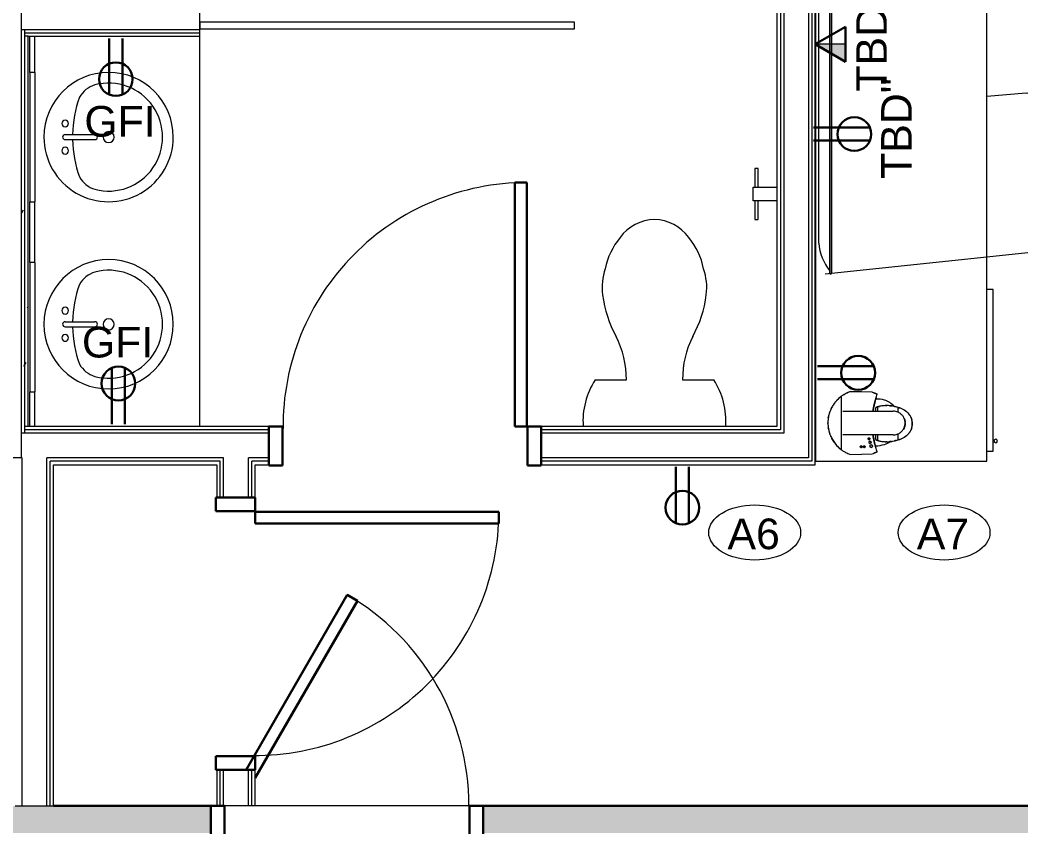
# Model space of a CAD drawing. Header units: inches. Extents: x -1176 to 1507, y -2563 to 978.
# Drawn here: x 807.2 to 954.2, y 406 to 524.6 of the extents above; entities that cross this region are included whole.
import ezdxf

# ---------------------------------------------------------------- set-up
doc = ezdxf.new("R2010")
doc.units = ezdxf.units.IN
doc.header["$MEASUREMENT"] = 0
for name, color, linetype, lineweight in [('A-ANNO-NOTE', 131, 'Continuous', 40), ('A-DOOR', 31, 'Continuous', 18), ('A-DOOR-FRAM', 31, 'Continuous', 30), ('A-GLAZ-CURT', 52, 'Continuous', 9), ('A-WALL', 113, 'Continuous', 18), ('A-WALL-PATT', 111, 'Continuous', 18), ('I-FURN', 30, 'Continuous', 9), ('I-WALL', 2, 'Continuous', 18), ('P-SANR-FIXT', 6, 'Continuous', 9), ('Q-CASE', 31, 'Continuous', 9), ('Q-SPCQ', 91, 'Continuous', 9), ('Q-SPCQ-IDEN', 132, 'Continuous', 9)]:
    doc.layers.add(name, color=color, linetype=linetype, lineweight=lineweight)
doc.styles.add('Arial', font='arial.ttf', dxfattribs={"height": 4.5})
doc.styles.add('Swis721 Lt BT', font='swissl.ttf', dxfattribs={"height": 4.5})
pattern_1 = [(0, (0, 0), (15.36, 3.84), [0.634, -10.886, 0.634, -10.886, -61.44]), (0, (0, 0), (15.36, 3.84), [-23.04, 0.634, -22.406, 0.634, -10.886, -26.88]), (0, (0, 0), (15.36, 3.84), [-57.6, 0.634, -7.046, 0.634, -18.566]), (120, (5.76, 1.92), (-11.005538, 11.38215), [0.634, -10.886, 0.634, -10.886, -61.44]), (120, (5.76, 1.92), (-11.005538, 11.38215), [-23.04, 0.634, -22.406, 0.634, -10.886, -26.88]), (120, (5.76, 1.92), (-11.005538, 11.38215), [-57.6, 0.634, -7.046, 0.634, -18.566]), (240, (7.68, 9.6), (-4.354462, -15.22215), [0.634, -10.886, 0.634, -10.886, -61.44]), (240, (7.68, 9.6), (-4.354462, -15.22215), [-23.04, 0.634, -22.406, 0.634, -10.886, -26.88]), (240, (7.68, 9.6), (-4.354462, -15.22215), [-57.6, 0.634, -7.046, 0.634, -18.566])]

# ---------------------------------------------------------------- blocks, each defined once
blk = doc.blocks.new('Single Flush - D2 3_ X 8_-8252890-2nd Floor Power _ Signal')
at = {"layer": 'A-DOOR', "lineweight": 30}
for p, q in [((16.15625, 38.625), (16.15625, 2.8125)), ((17.90625, 38.625), (16.15625, 38.625)), ((17.90625, 2.8125), (17.90625, 38.625)), ((16.15625, 2.8125), (17.90625, 2.8125))]:
    blk.add_line(p, q, dxfattribs=at)
at = {"layer": 'A-DOOR', "lineweight": 9}
blk.add_arc((17.90625, 2.8125), 35.8125, 90, 180.5, dxfattribs=at)
at = {"layer": 'A-DOOR-FRAM'}
for p, q in [((-20, -2.9375), (-20, 2.8125)), ((-20, 2.8125), (-18, 2.8125)), ((-18, -2.9375), (-18, 2.8125)), ((18.000004, -2.9375), (18.000004, 2.8125)), ((18.000004, 2.8125), (20.000004, 2.8125)), ((20.000004, -2.9375), (20.000004, 2.8125)), ((-20, -2.9375), (-18, -2.9375)), ((18.000004, -2.9375), (20.000004, -2.9375))]:
    blk.add_line(p, q, dxfattribs=at)
blk = doc.blocks.new('Single Flush - D2 3_ X 8_-8252885-2nd Floor Power _ Signal')
at = {"layer": 'A-DOOR', "lineweight": 30}
for p, q in [((16.15625, -2.8125), (17.90625, -2.8125)), ((16.15625, -38.625), (16.15625, -2.8125)), ((17.90625, -2.8125), (17.90625, -38.625)), ((17.90625, -38.625), (16.15625, -38.625))]:
    blk.add_line(p, q, dxfattribs=at)
at = {"layer": 'A-DOOR', "lineweight": 9}
blk.add_arc((17.90625, -2.8125), 35.8125, 179.5, 270, dxfattribs=at)
at = {"layer": 'A-DOOR-FRAM'}
for p, q in [((-20, 2.9375), (-20, -2.8125)), ((-20, 2.9375), (-18, 2.9375)), ((-18, 2.9375), (-18, -2.8125)), ((18.000004, 2.9375), (18.000004, -2.8125)), ((18.000004, 2.9375), (20.000004, 2.9375)), ((20.000004, 2.9375), (20.000004, -2.8125)), ((-20, -2.8125), (-18, -2.8125)), ((18.000004, -2.8125), (20.000004, -2.8125))]:
    blk.add_line(p, q, dxfattribs=at)
blk = doc.blocks.new('P-Toilet-Floor-3D - Floor Mount-7330915-2nd Floor Power _ Signal')
at = {"layer": 'P-SANR-FIXT'}
for p, q in [((-8.7, 8.31), (-4.13, 8.31)), ((4.13, 8.31), (8.7, 8.31))]:
    blk.add_line(p, q, dxfattribs=at)
for centre, radius, start, end in [((0.18, 25.42), 6.45, 91.5969, 144.1622), ((-0.18, 25.42), 6.45, 35.8378, 88.4031), ((2.68, 22.72), 10.08, 140.0681, 169.0843), ((-2.68, 22.72), 10.08, 10.9157, 39.9319), ((0.88, 21.86), 8.56, 161.1064, 187.2133), ((-0.88, 21.86), 8.56, 352.7867, 18.8936), ((9.41, 22.94), 17.16, 187.2133, 208.7603), ((-9.41, 22.94), 17.16, 331.2397, 352.7867), ((-17.85, 8.46), 13.72, 359.3911, 27.0003), ((17.85, 8.46), 13.72, 152.9997, 180.6089), ((0.69, 2.25), 11.19, 147.1473, 183.9988), ((-0.69, 2.25), 11.19, 356.0012, 32.8527)]:
    blk.add_arc(centre, radius, start, end, dxfattribs=at)
blk = doc.blocks.new('Desk24 - Desk-7034709-2nd Floor Power _ Signal')
at = {"layer": 'Q-CASE'}
for p, q in [((2335.02, 493.83), (2227.83, 493.83)), ((2227.83, 493.83), (2227.83, 468.64)), ((2335.02, 468.64), (2335.02, 493.83)), ((2227.83, 468.64), (2335.02, 468.64))]:
    blk.add_line(p, q, dxfattribs=at)
blk = doc.blocks.new('A-Flat_Screen_TV - OLED 55BGP 55_-4747240-2nd Floor Power _ Signal')
at = {"layer": 'Q-SPCQ'}
for p, q in [((-19.7, 1.81), (19.7, 1.81)), ((-24.2, 0.19), (24.2, 0.19)), ((-24.2, 0.19), (-24.2, 0)), ((24.2, 0), (-24.2, 0)), ((-24.14, 0), (-24.14, -0.06)), ((24.14, -0.06), (24.14, 0)), ((24.2, 0), (24.2, 0.19)), ((24.14, -0.06), (-24.14, -0.06))]:
    blk.add_line(p, q, dxfattribs=at)
for centre, start, end in [((-19.1, -5.58), 94.6372, 128.9656), ((19.1, -5.58), 51.0344, 85.3628)]:
    blk.add_arc(centre, 7.41, start, end, dxfattribs=at)
blk = doc.blocks.new('F-Chairs - Side 01-V58-2nd Floor Power _ Signal')
at = {"layer": 'I-FURN'}
for p, q in [((-9.07, 9.03), (-9.57, 14.78)), ((9.57, 14.78), (9.07, 9.03)), ((-9.57, 3.52), (-8.8, 4.64)), ((5.02, 5.32), (-5.02, 5.32)), ((8.8, 4.64), (9.57, 3.52))]:
    blk.add_line(p, q, dxfattribs=at)
for centre, radius, start, end in [((-5.02, 9.38), 4.06, 184.9697, 270), ((5.02, 9.38), 4.06, 270, 355.0303), ((0, 17.51), 15.59, 235.6197, 304.3803), ((0, 17.51), 16.94, 235.6197, 304.3803)]:
    blk.add_arc(centre, radius, start, end, dxfattribs=at)
blk = doc.blocks.new('A-UC Refrigerator - A-UC Refrigerator-V77-2nd Floor Power _ Signal')
at = {"layer": 'Q-SPCQ'}
for p, q in [((-3.18, 8.37), (-3.18, 8.34)), ((-2.18, 8.34), (-2.18, 8.37)), ((8.82, 8.37), (8.82, 8.34)), ((9.82, 8.34), (9.82, 8.37)), ((-11.87, -16.85), (-11.87, -17.75)), ((11.88, -17.75), (11.88, -16.85)), ((-11.87, -17.75), (11.88, -17.75)), ((-10.5, -17.75), (-10.5, -17.91)), ((-10.5, -17.75), (-10.5, -17.91)), ((-10.25, -17.93), (-10.25, -17.75)), ((-10.25, -17.93), (-10.25, -17.75))]:
    blk.add_line(p, q, dxfattribs=at)
for start, end in [(90, 270), (270, 90)]:
    blk.add_arc((-10.39, -18.13), 0.25, start, end, dxfattribs=at)
blk = doc.blocks.new('Vanity Counter Top w Round Sink Hole - 24_ Depth-8012099-2nd Floor Power _ Signal')
at = {"layer": 'Q-CASE'}
for p, q in [((-47.17, 0), (-52.26, 0)), ((-19.26, 0), (-28.17, 0)), ((5.05, 0), (-0.26, 0)), ((-52.26, -0.75), (-47.17, -0.75)), ((-28.17, -0.75), (-19.26, -0.75)), ((-0.26, -0.75), (5.05, -0.75)), ((-52.26, -25), (5.05, -25))]:
    blk.add_line(p, q, dxfattribs=at)
blk = doc.blocks.new('Sink Vanity-Round - 19_ x 19_-4918671-2nd Floor Power _ Signal')
at = {"layer": 'P-SANR-FIXT'}
for p, q in [((3.43, 9.73), (3.43, 5.36)), ((4.18, 9.73), (4.18, 5.36))]:
    blk.add_line(p, q, dxfattribs=at)
for centre, radius, start, end in [((3.81, 3.35), 9.5, 90, 270), ((3.81, 3.35), 9.5, 270, 90), ((1.81, 9.73), 0.5, 360, 180), ((1.81, 9.73), 0.5, 180, 360), ((3.81, 9.73), 0.375, 360, 180), ((5.81, 9.73), 0.5, 0, 180), ((5.81, 9.73), 0.5, 180, 360), ((0.05, 4.11), 4.12, 120.7927, 162.1904), ((3.81, -9.17), 17.81, 91.2067, 109.2086), ((3.81, -9.17), 17.81, 70.7914, 88.7933), ((7.56, 4.11), 4.12, 17.8096, 59.2073), ((3.81, 3.35), 7.93, 165.3071, 14.6929), ((3.81, 5.36), 0.375, 180, 360), ((3.81, 3.35), 0.812, 360, 180), ((3.81, 3.35), 0.813, 180, 360)]:
    blk.add_arc(centre, radius, start, end, dxfattribs=at)
blk = doc.blocks.new('Sink Vanity-Round - 19_ x 19_-6996918-2nd Floor Power _ Signal')
at = {"layer": 'P-SANR-FIXT'}
for p, q in [((3.43, -9.73), (3.43, -5.36)), ((4.18, -9.73), (4.18, -5.36))]:
    blk.add_line(p, q, dxfattribs=at)
for centre, radius, start, end in [((3.81, -3.35), 9.5, 90, 270), ((3.81, -3.35), 9.5, 270, 90), ((3.81, -3.35), 7.93, 345.3071, 194.6929), ((3.81, -3.35), 0.812, 0, 180), ((3.81, -3.35), 0.812, 180, 0), ((0.05, -4.11), 4.12, 197.8096, 239.2073), ((3.81, -5.36), 0.375, 0, 180), ((7.56, -4.11), 4.12, 300.7927, 342.1904), ((3.81, 9.17), 17.81, 250.7914, 268.7933), ((3.81, 9.17), 17.81, 271.2067, 289.2086), ((1.81, -9.73), 0.5, 0, 180), ((1.81, -9.73), 0.5, 180, 0), ((3.81, -9.73), 0.375, 180, 0), ((5.81, -9.73), 0.5, 0, 180), ((5.81, -9.73), 0.5, 180, 0)]:
    blk.add_arc(centre, radius, start, end, dxfattribs=at)
blk = doc.blocks.new('System Panel - Glazed-8012332-2nd Floor Power _ Signal')
at = {"layer": 'A-GLAZ-CURT', "lineweight": 18}
for p, q in [((27.52, -0.75), (-27.52, -0.75)), ((-27.52, -0.75), (-27.52, -1.75)), ((27.52, -1.75), (27.52, -0.75)), ((-27.52, -1.75), (27.52, -1.75))]:
    blk.add_line(p, q, dxfattribs=at)
blk = doc.blocks.new('Keurig_Coffee_Maker_18764 - Keurig_Coffee_Maker_18764-7518438-2nd Floor Power _ Signal')
at = {"layer": 'Q-SPCQ'}
for p, q in [((-0.61, 4.75), (-0.53, 4.77)), ((-0.53, 4.77), (-0.61, 4.75)), ((-0.61, 4.75), (-0.53, 4.77)), ((-0.53, 4.77), (-0.61, 4.75)), ((-0.61, 4.75), (-0.53, 4.77)), ((-0.53, 4.77), (-0.61, 4.75)), ((-0.61, 4.75), (-0.6, 4.72)), ((-0.61, 4.75), (-0.6, 4.72)), ((-0.61, 4.75), (-0.6, 4.72)), ((-0.6, 4.72), (-0.52, 4.74)), ((-0.52, 4.74), (-0.6, 4.72)), ((-0.6, 4.72), (-0.52, 4.74)), ((-0.52, 4.74), (-0.6, 4.72)), ((-0.6, 4.72), (-0.52, 4.74)), ((-0.52, 4.74), (-0.6, 4.72)), ((-0.52, 4.74), (-0.53, 4.77)), ((-0.52, 4.74), (-0.53, 4.77)), ((-0.52, 4.74), (-0.53, 4.77)), ((-0.51, 4.78), (-0.43, 4.8)), ((-0.51, 4.78), (-0.51, 4.75)), ((-0.43, 4.77), (-0.51, 4.75)), ((-0.43, 4.8), (-0.36, 4.82)), ((-0.43, 4.77), (-0.43, 4.8)), ((-0.35, 4.79), (-0.43, 4.77)), ((-0.36, 4.82), (-0.35, 4.79)), ((-0.31, 4.83), (-0.11, 4.85)), ((-0.31, 4.83), (-0.3, 4.8)), ((-0.11, 4.82), (-0.3, 4.8)), ((-0.11, 4.85), (-0.11, 4.82)), ((-0.04, 4.86), (0.03, 4.85)), ((-0.04, 4.86), (-0.04, 4.82)), ((0.03, 4.82), (-0.04, 4.82)), ((0.03, 4.85), (0.13, 4.85)), ((0.13, 4.85), (0.03, 4.85)), ((0.03, 4.82), (0.03, 4.85)), ((0.03, 4.82), (0.12, 4.82)), ((0.12, 4.82), (0.03, 4.82)), ((0.13, 4.85), (0.12, 4.82)), ((0.2, 4.81), (0.12, 4.82)), ((0.13, 4.85), (0.2, 4.84)), ((0.2, 4.84), (0.2, 4.81)), ((0.27, 4.8), (0.28, 4.83)), ((0.3, 4.8), (0.27, 4.8)), ((0.28, 4.83), (0.44, 4.8)), ((0.43, 4.77), (0.34, 4.79)), ((0.49, 4.75), (0.43, 4.77)), ((0.44, 4.8), (0.5, 4.78)), ((0.44, 4.8), (0.44, 4.8)), ((0.44, 4.8), (0.44, 4.8)), ((0.45, 4.8), (0.44, 4.77)), ((0.47, 4.79), (0.46, 4.76)), ((0.52, 4.75), (0.46, 4.76)), ((0.46, 4.76), (0.49, 4.75)), ((0.5, 4.78), (0.47, 4.79)), ((0.47, 4.79), (0.52, 4.78)), ((0.49, 4.75), (0.5, 4.78)), ((0.5, 4.78), (0.49, 4.75)), ((0.5, 4.78), (0.49, 4.75)), ((0.49, 4.75), (0.49, 4.75)), ((0.5, 4.75), (0.51, 4.78)), ((0.5, 4.78), (0.5, 4.78)), ((0.52, 4.78), (0.52, 4.75)), ((0.58, 4.76), (0.57, 4.73)), ((0.64, 4.7), (0.57, 4.73)), ((0.58, 4.76), (0.65, 4.73)), ((0.64, 4.7), (0.65, 4.73)), ((0.71, 4.71), (0.7, 4.68)), ((0.74, 4.66), (0.7, 4.68)), ((0.7, 4.68), (0.74, 4.66)), ((0.75, 4.69), (0.71, 4.71)), ((0.71, 4.71), (0.76, 4.68)), ((0.89, 4.58), (0.74, 4.66)), ((0.76, 4.68), (0.9, 4.61)), ((0.91, 4.61), (0.89, 4.58)), ((0.9, 4.61), (0.89, 4.58)), ((-1.56, 3.82), (-2.29, 3.82)), ((-1.75, -4.31), (-1.75, 3.08)), ((2.47, 3.82), (1.56, 3.82)), ((1.75, 3.08), (1.75, -4.31)), ((-2.38, 0.79), (-1.75, 0.79)), ((-2.24, 0.47), (-1.75, 0.47)), ((1.75, 0.79), (2.56, 0.79)), ((1.75, 0.47), (2.42, 0.47)), ((-3.9, -4.57), (3.9, -4.57)), ((2.55, -5.79), (2.53, -5.79)), ((0, -6.52), (-0.05, -6.52)), ((0, -6.52), (-0.05, -6.52))]:
    blk.add_line(p, q, dxfattribs=at)
at = {"layer": 'Q-SPCQ', "flags": 128}
for points in [[(-4.52, -0.02), (-4.56, -1.59), (-4.6, -3.21)], [(4.6, -3.21), (4.56, -1.59), (4.52, -0.02)]]:
    blk.add_lwpolyline(points, dxfattribs=at)
at = {"layer": 'Q-SPCQ'}
for centre, radius, start, end in [((-0.11, 0.74), 3.42, 133.2151, 162.0251), ((-0.11, 0.74), 3.42, 162.0251, 183.9632), ((-0.11, 0.74), 3.42, 17.9749, 33.9816), ((-1.51, 0.29), 4.88, 2.0734, 17.9749), ((0, 12.51), 12.51, 252.7803, 257.1927), ((0, 12.51), 12.51, 253.7595, 261.925), ((0, 12.51), 12.51, 259.0261, 261.9487), ((0, 12.51), 12.51, 278.0789, 285.4279), ((3.4, -0.17), 0.187, 90, 270), ((3.4, -0.17), 0.187, 270, 90), ((2.3, -0.48), 0.125, 90, 270), ((2.3, -0.48), 0.125, 270, 90), ((2.84, -0.34), 0.156, 90, 270), ((2.84, -0.34), 0.156, 270, 90), ((3.48, -1.19), 0.125, 90, 270), ((3.48, -1.19), 0.125, 270, 90), ((3.48, -1.64), 0.125, 90, 270), ((3.48, -1.64), 0.125, 270, 90), ((-0.02, -1.68), 4.83, 219.3983, 221.0457), ((-0.02, -1.68), 4.83, 228.1639, 230.5343), ((-0.02, -1.68), 4.83, 239.6592, 240.0724)]:
    blk.add_arc(centre, radius, start, end, dxfattribs=at)
for points, knots in [([(-0.38, 5.83), (-0.37, 5.83), (-0.07, 5.89), (0.25, 5.88), (0.55, 5.83), (0.57, 5.83)], [0.3167664, 0.3167664, 0.3167664, 0.3167664, 0.3333333, 0.6666667, 0.6830273, 0.6830273, 0.6830273, 0.6830273]), ([(2.14, 4.62), (2.07, 4.77), (1.89, 5.05), (1.52, 5.4), (1.09, 5.67), (0.61, 5.84), (0.09, 5.9), (-0.42, 5.84), (-0.91, 5.67), (-1.27, 5.44), (-1.52, 5.22), (-1.75, 4.98), (-1.88, 4.77), (-1.96, 4.62)], [0, 0, 0, 0, 0.1, 0.2, 0.3, 0.4, 0.5, 0.6, 0.7, 0.8, 0.85, 0.9, 1, 1, 1, 1]), ([(-1.9, 4.72), (-1.84, 4.83), (-1.7, 5.03), (-1.51, 5.23), (-1.4, 5.33), (-1.37, 5.35)], [0, 0, 0, 0, 0.3333333, 0.6666667, 0.7485665, 0.7485665, 0.7485665, 0.7485665]), ([(1.75, 3.08), (1.75, 3.18), (1.73, 3.38), (1.66, 3.67), (1.55, 3.9), (1.45, 4.07), (1.36, 4.19), (1.26, 4.3), (1.14, 4.4), (1.02, 4.5), (0.9, 4.58), (0.76, 4.65), (0.62, 4.72), (0.47, 4.77), (0.3, 4.8), (0.12, 4.83), (-0.08, 4.83), (-0.28, 4.81), (-0.47, 4.77), (-0.65, 4.7), (-0.83, 4.62), (-0.99, 4.52), (-1.15, 4.4), (-1.28, 4.27), (-1.4, 4.13), (-1.51, 3.97), (-1.62, 3.75), (-1.72, 3.46), (-1.75, 3.21), (-1.75, 3.08)], [0, 0, 0, 0, 0.055556, 0.111111, 0.166667, 0.194444, 0.222222, 0.25, 0.277778, 0.305556, 0.333333, 0.361111, 0.388889, 0.416667, 0.444444, 0.479167, 0.513889, 0.548611, 0.583333, 0.618056, 0.652778, 0.6875, 0.722222, 0.756944, 0.791667, 0.826389, 0.861111, 0.930556, 1, 1, 1, 1]), ([(-0.84, 5.68), (-0.81, 5.69), (-0.71, 5.73), (-0.61, 5.77), (-0.54, 5.79)], [0.1340386, 0.1340386, 0.1340386, 0.1340386, 0.1666667, 0.256932, 0.256932, 0.256932, 0.256932]), ([(0.72, 5.79), (0.8, 5.77), (0.9, 5.74), (1, 5.69), (1.02, 5.68)], [0.7426327, 0.7426327, 0.7426327, 0.7426327, 0.8333333, 0.8657703, 0.8657703, 0.8657703, 0.8657703]), ([(1.56, 5.35), (1.58, 5.33), (1.69, 5.23), (1.89, 5.03), (2.02, 4.83), (2.09, 4.72)], [0.2509667, 0.2509667, 0.2509667, 0.2509667, 0.3333333, 0.6666667, 1, 1, 1, 1]), ([(2.39, 4.05), (2.4, 4.03), (2.42, 3.98), (2.43, 3.94), (2.44, 3.93)], [0.17849533, 0.17849533, 0.17849533, 0.17849533, 0.2, 0.21629659, 0.21629659, 0.21629659, 0.21629659]), ([(2.56, 3.52), (2.58, 3.45), (2.6, 3.36), (2.62, 3.27), (2.62, 3.26)], [0.3370694, 0.3370694, 0.3370694, 0.3370694, 0.4, 0.41654848, 0.41654848, 0.41654848, 0.41654848]), ([(-2.54, 2.59), (-2.54, 2.6), (-2.53, 2.69), (-2.52, 2.78), (-2.51, 2.86)], [0.38887206, 0.38887206, 0.38887206, 0.38887206, 0.4, 0.46606846, 0.46606846, 0.46606846, 0.46606846]), ([(-1.75, 0.12), (-1.82, 0.13), (-2.22, 0.19), (-2.62, 0.27), (-2.94, 0.35)], [0.7961311, 0.7961311, 0.7961311, 0.7961311, 0.8333333, 1, 1, 1, 1]), ([(-2.33, 0.67), (-2.34, 0.68), (-2.34, 0.7), (-2.36, 0.74), (-2.38, 0.79), (-2.39, 0.83), (-2.4, 0.85)], [0.8338778, 0.8338778, 0.8338778, 0.8338778, 0.8611111, 0.8888889, 0.9444444, 1, 1, 1, 1]), ([(-2.38, 0.79), (-2.37, 0.77), (-2.36, 0.73), (-2.34, 0.68), (-2.32, 0.65), (-2.31, 0.62), (-2.3, 0.6), (-2.29, 0.58), (-2.28, 0.56), (-2.27, 0.54), (-2.26, 0.52), (-2.26, 0.51), (-2.25, 0.49), (-2.24, 0.48), (-2.24, 0.47), (-2.24, 0.47), (-2.24, 0.47)], [0, 0, 0, 0, 0.0555556, 0.1111111, 0.1388889, 0.1666667, 0.1944444, 0.2222222, 0.25, 0.2777778, 0.3055556, 0.3333333, 0.3611111, 0.3888889, 0.4444444, 0.4737946, 0.4737946, 0.4737946, 0.4737946]), ([(2.94, 0.35), (2.62, 0.27), (2.22, 0.19), (1.82, 0.13), (1.75, 0.12)], [0, 0, 0, 0, 0.1666667, 0.2038782, 0.2038782, 0.2038782, 0.2038782]), ([(1.86, 0.14), (1.93, 0.15), (2.29, 0.21), (2.65, 0.28), (2.94, 0.35)], [0.8149744, 0.8149744, 0.8149744, 0.8149744, 0.85, 1, 1, 1, 1]), ([(2.42, 0.47), (2.42, 0.47), (2.42, 0.47), (2.43, 0.48), (2.43, 0.49), (2.44, 0.51), (2.45, 0.53), (2.46, 0.55), (2.47, 0.57), (2.48, 0.58), (2.48, 0.6), (2.49, 0.62), (2.51, 0.66), (2.53, 0.72), (2.55, 0.76), (2.56, 0.79)], [0.5262054, 0.5262054, 0.5262054, 0.5262054, 0.5555556, 0.6111111, 0.6388889, 0.6666667, 0.7083333, 0.75, 0.7708333, 0.78125, 0.7916667, 0.8333333, 0.875, 0.9166667, 1, 1, 1, 1]), ([(2.58, 0.85), (2.58, 0.83), (2.56, 0.79), (2.54, 0.74), (2.53, 0.7), (2.52, 0.68), (2.52, 0.67)], [0, 0, 0, 0, 0.0555556, 0.1111111, 0.1388889, 0.1661222, 0.1661222, 0.1661222, 0.1661222]), ([(3.33, 0.01), (3.34, 0.01), (3.36, 0.02), (3.38, 0.02), (3.4, 0.02)], [0.8888889, 0.8888889, 0.8888889, 0.8888889, 0.9305556, 1, 1, 1, 1]), ([(3.4, 0.02), (3.41, 0.02), (3.42, 0.02), (3.44, 0.01), (3.44, 0.01)], [0, 0, 0, 0, 0.05555556, 0.07172864, 0.07172864, 0.07172864, 0.07172864]), ([(2.3, -0.6), (2.3, -0.6), (2.28, -0.6), (2.26, -0.6), (2.24, -0.59), (2.23, -0.58), (2.22, -0.57), (2.21, -0.56), (2.19, -0.53), (2.18, -0.5), (2.18, -0.46), (2.19, -0.42), (2.2, -0.4), (2.22, -0.39), (2.23, -0.38), (2.26, -0.36), (2.28, -0.35), (2.3, -0.35)], [0, 0, 0, 0, 0.055556, 0.111111, 0.166667, 0.194444, 0.222222, 0.277778, 0.333333, 0.444444, 0.583333, 0.652778, 0.722222, 0.756944, 0.791667, 0.861111, 1, 1, 1, 1]), ([(2.3, -0.35), (2.31, -0.35), (2.32, -0.36), (2.34, -0.36), (2.35, -0.36), (2.36, -0.37), (2.38, -0.38), (2.39, -0.39), (2.4, -0.4), (2.42, -0.42), (2.43, -0.46), (2.43, -0.5), (2.42, -0.54), (2.4, -0.55), (2.39, -0.57), (2.38, -0.58), (2.35, -0.6), (2.32, -0.6), (2.3, -0.6)], [0, 0, 0, 0, 0.055556, 0.083333, 0.111111, 0.166667, 0.194444, 0.222222, 0.277778, 0.333333, 0.444444, 0.583333, 0.652778, 0.722222, 0.756944, 0.791667, 0.861111, 1, 1, 1, 1]), ([(2.74, -0.45), (2.73, -0.45), (2.72, -0.43), (2.7, -0.4), (2.68, -0.36), (2.69, -0.31), (2.7, -0.26), (2.72, -0.24), (2.73, -0.22), (2.74, -0.21), (2.76, -0.2), (2.77, -0.2), (2.78, -0.19), (2.79, -0.19)], [0.2222222, 0.2222222, 0.2222222, 0.2222222, 0.2777778, 0.3333333, 0.4444444, 0.5833333, 0.6527778, 0.7222222, 0.7569444, 0.7916667, 0.8263889, 0.8611111, 0.8888889, 0.8888889, 0.8888889, 0.8888889]), ([(2.84, -0.18), (2.85, -0.18), (2.87, -0.18), (2.88, -0.18), (2.9, -0.19), (2.92, -0.2), (2.93, -0.21), (2.94, -0.21), (2.94, -0.22)], [0, 0, 0, 0, 0.0555556, 0.0833333, 0.1111111, 0.1666667, 0.1944444, 0.2222222, 0.2222222, 0.2222222, 0.2222222]), ([(2.98, -0.26), (2.99, -0.27), (3, -0.31), (3, -0.36), (2.98, -0.41), (2.97, -0.43), (2.95, -0.45), (2.94, -0.46), (2.93, -0.47), (2.89, -0.48), (2.87, -0.49), (2.84, -0.49)], [0.3333333, 0.3333333, 0.3333333, 0.3333333, 0.4444444, 0.5833333, 0.6527778, 0.7222222, 0.7569444, 0.7916667, 0.8263889, 0.8611111, 1, 1, 1, 1]), ([(3.21, -0.14), (3.21, -0.13), (3.22, -0.11), (3.22, -0.09), (3.23, -0.08), (3.23, -0.08)], [0.5555556, 0.5555556, 0.5555556, 0.5555556, 0.5833333, 0.6527778, 0.6666667, 0.6666667, 0.6666667, 0.6666667]), ([(3.27, -0.31), (3.27, -0.3), (3.25, -0.29), (3.23, -0.25), (3.21, -0.21), (3.21, -0.18), (3.21, -0.17)], [0.2222222, 0.2222222, 0.2222222, 0.2222222, 0.2777778, 0.3333333, 0.4444444, 0.4882459, 0.4882459, 0.4882459, 0.4882459]), ([(3.4, -0.36), (3.39, -0.36), (3.37, -0.35), (3.35, -0.35), (3.34, -0.35), (3.33, -0.34)], [0, 0, 0, 0, 0.0555556, 0.0833333, 0.1111111, 0.1111111, 0.1111111, 0.1111111]), ([(3.48, -1.31), (3.47, -1.31), (3.46, -1.31), (3.44, -1.31), (3.42, -1.3), (3.4, -1.28), (3.39, -1.27), (3.37, -1.24), (3.36, -1.21), (3.36, -1.16), (3.37, -1.13), (3.38, -1.11), (3.39, -1.1), (3.41, -1.09), (3.44, -1.07), (3.46, -1.06), (3.48, -1.06)], [0, 0, 0, 0, 0.055556, 0.111111, 0.166667, 0.222222, 0.277778, 0.333333, 0.444444, 0.583333, 0.652778, 0.722222, 0.756944, 0.791667, 0.861111, 1, 1, 1, 1]), ([(3.48, -1.06), (3.49, -1.06), (3.51, -1.06), (3.53, -1.07), (3.55, -1.08), (3.56, -1.09), (3.58, -1.11), (3.6, -1.13), (3.61, -1.17), (3.61, -1.19), (3.61, -1.21)], [0, 0, 0, 0, 0.0555556, 0.1111111, 0.1666667, 0.2222222, 0.2777778, 0.3333333, 0.4444444, 0.5555556, 0.5555556, 0.5555556, 0.5555556]), ([(3.59, -1.25), (3.59, -1.26), (3.58, -1.27), (3.56, -1.29), (3.53, -1.31), (3.5, -1.31), (3.48, -1.31)], [0.6666667, 0.6666667, 0.6666667, 0.6666667, 0.7222222, 0.7916667, 0.8611111, 1, 1, 1, 1]), ([(3.5, -0.01), (3.5, -0.01), (3.51, -0.02), (3.53, -0.03), (3.54, -0.05), (3.57, -0.09), (3.59, -0.14), (3.59, -0.18), (3.58, -0.2)], [0.1737723, 0.1737723, 0.1737723, 0.1737723, 0.1944444, 0.2222222, 0.2777778, 0.3333333, 0.4444444, 0.5555556, 0.5555556, 0.5555556, 0.5555556]), ([(3.58, -0.23), (3.57, -0.24), (3.56, -0.26), (3.55, -0.28), (3.53, -0.3), (3.52, -0.31), (3.52, -0.31)], [0.6069174, 0.6069174, 0.6069174, 0.6069174, 0.6527778, 0.7222222, 0.7569444, 0.7777778, 0.7777778, 0.7777778, 0.7777778]), ([(3.36, -1.66), (3.36, -1.64), (3.36, -1.61), (3.37, -1.58), (3.39, -1.56), (3.4, -1.54), (3.44, -1.52), (3.46, -1.51), (3.48, -1.51)], [0.4444444, 0.4444444, 0.4444444, 0.4444444, 0.5833333, 0.6527778, 0.7222222, 0.7916667, 0.8611111, 1, 1, 1, 1]), ([(3.48, -1.51), (3.49, -1.51), (3.51, -1.51), (3.53, -1.52), (3.55, -1.53), (3.56, -1.54), (3.58, -1.56), (3.6, -1.58), (3.61, -1.61), (3.61, -1.64), (3.61, -1.66)], [0, 0, 0, 0, 0.0555556, 0.1111111, 0.1666667, 0.2222222, 0.2777778, 0.3333333, 0.4444444, 0.5555556, 0.5555556, 0.5555556, 0.5555556]), ([(3.59, -1.7), (3.59, -1.7), (3.58, -1.72), (3.56, -1.73), (3.53, -1.75), (3.5, -1.76), (3.48, -1.76)], [0.6666667, 0.6666667, 0.6666667, 0.6666667, 0.7222222, 0.7916667, 0.8611111, 1, 1, 1, 1]), ([(-4.28, -3.96), (-4.26, -4), (-4.23, -4.06), (-4.2, -4.11), (-4.2, -4.12)], [0.3713401, 0.3713401, 0.3713401, 0.3713401, 0.5, 0.5248828, 0.5248828, 0.5248828, 0.5248828]), ([(-4.2, -4.12), (-4.2, -4.11), (-4.23, -4.06), (-4.26, -4), (-4.28, -3.96)], [0.4751172, 0.4751172, 0.4751172, 0.4751172, 0.5, 0.6286599, 0.6286599, 0.6286599, 0.6286599]), ([(-3.9, -4.57), (-3.77, -4.75), (-3.49, -5.07), (-3.02, -5.49), (-2.6, -5.78), (-2.29, -5.96), (-2.11, -6.05), (-1.94, -6.12), (-1.75, -6.2), (-1.57, -6.27), (-1.44, -6.31), (-1.36, -6.33), (-1.24, -6.36), (-1.07, -6.41), (-0.88, -6.44), (-0.76, -6.46), (-0.68, -6.47), (-0.53, -6.49), (-0.32, -6.51), (-0.14, -6.52), (-0.05, -6.52)], [0, 0, 0, 0, 0.142857, 0.285714, 0.428571, 0.5, 0.535714, 0.571429, 0.625, 0.678571, 0.705357, 0.71875, 0.732143, 0.785714, 0.839286, 0.852679, 0.866071, 0.892857, 0.946429, 1, 1, 1, 1]), ([(-3.44, -5.1), (-3.43, -5.11), (-3.38, -5.16), (-3.33, -5.21), (-3.29, -5.25)], [0.23427003, 0.23427003, 0.23427003, 0.23427003, 0.25, 0.30481789, 0.30481789, 0.30481789, 0.30481789]), ([(-3.29, -5.25), (-3.33, -5.21), (-3.38, -5.16), (-3.43, -5.11), (-3.44, -5.1)], [0.79638486, 0.79638486, 0.79638486, 0.79638486, 0.83333333, 0.8435005, 0.8435005, 0.8435005, 0.8435005]), ([(-2.72, -5.7), (-2.76, -5.67), (-2.83, -5.62), (-2.89, -5.58), (-2.92, -5.56)], [0.63255371, 0.63255371, 0.63255371, 0.63255371, 0.66666667, 0.68782663, 0.68782663, 0.68782663, 0.68782663]), ([(-2.91, -5.56), (-2.89, -5.58), (-2.82, -5.63), (-2.75, -5.68), (-2.71, -5.7)], [0.46748557, 0.46748557, 0.46748557, 0.46748557, 0.5, 0.54988363, 0.54988363, 0.54988363, 0.54988363]), ([(2.85, -5.59), (2.8, -5.62), (2.62, -5.75), (2.43, -5.85), (2.29, -5.93)], [0.8, 0.8, 0.8, 0.8, 0.85, 1, 1, 1, 1]), ([(3.04, -5.45), (3.15, -5.37), (3.27, -5.27), (3.38, -5.16), (3.39, -5.15)], [0.2716855, 0.2716855, 0.2716855, 0.2716855, 0.4, 0.414526, 0.414526, 0.414526, 0.414526]), ([(3.39, -5.15), (3.3, -5.23), (3.18, -5.34), (3.06, -5.44), (3.04, -5.45)], [0.585474, 0.585474, 0.585474, 0.585474, 0.7, 0.7283145, 0.7283145, 0.7283145, 0.7283145]), ([(3.85, -4.63), (3.84, -4.65), (3.75, -4.77), (3.65, -4.88), (3.56, -4.97)], [0.3739159, 0.3739159, 0.3739159, 0.3739159, 0.4, 0.5097654, 0.5097654, 0.5097654, 0.5097654]), ([(-2.32, -5.94), (-2.28, -5.96), (-2.2, -6), (-2.13, -6.03), (-2.1, -6.05)], [0.7023309, 0.7023309, 0.7023309, 0.7023309, 0.75, 0.78527969, 0.78527969, 0.78527969, 0.78527969]), ([(-1.45, -6.3), (-1.48, -6.29), (-1.55, -6.27), (-1.62, -6.25), (-1.68, -6.23)], [0.3190358, 0.3190358, 0.3190358, 0.3190358, 0.33333333, 0.37139588, 0.37139588, 0.37139588, 0.37139588]), ([(-0.77, -6.46), (-0.78, -6.46), (-0.84, -6.45), (-0.9, -6.44), (-0.95, -6.43)], [0.1610836, 0.1610836, 0.1610836, 0.1610836, 0.16666667, 0.2032532, 0.2032532, 0.2032532, 0.2032532]), ([(-0.94, -6.43), (-0.89, -6.44), (-0.83, -6.45), (-0.77, -6.46), (-0.77, -6.46)], [0.3914373, 0.3914373, 0.3914373, 0.3914373, 0.5, 0.5115674, 0.5115674, 0.5115674, 0.5115674]), ([(0, -6.52), (0.09, -6.52), (0.26, -6.51), (0.47, -6.49), (0.63, -6.47), (0.76, -6.45), (0.88, -6.43), (1.02, -6.4), (1.17, -6.37), (1.31, -6.33), (1.42, -6.3), (1.53, -6.26), (1.67, -6.21), (1.83, -6.15), (2.04, -6.06), (2.19, -5.98), (2.29, -5.93)], [0, 0, 0, 0, 0.1, 0.2, 0.25, 0.3, 0.35, 0.4, 0.475, 0.55, 0.5875, 0.625, 0.7, 0.775, 0.85, 1, 1, 1, 1]), ([(0.71, -6.46), (0.74, -6.46), (0.79, -6.45), (0.84, -6.44), (0.86, -6.44)], [0.29875922, 0.29875922, 0.29875922, 0.29875922, 0.33333333, 0.3619925, 0.3619925, 0.3619925, 0.3619925]), ([(0.86, -6.44), (0.84, -6.44), (0.79, -6.45), (0.74, -6.46), (0.71, -6.46)], [0.6380075, 0.6380075, 0.6380075, 0.6380075, 0.66666667, 0.70124078, 0.70124078, 0.70124078, 0.70124078]), ([(1.52, -6.26), (1.54, -6.26), (1.57, -6.25), (1.6, -6.23), (1.62, -6.23)], [0.65060949, 0.65060949, 0.65060949, 0.65060949, 0.66666667, 0.69577662, 0.69577662, 0.69577662, 0.69577662]), ([(1.62, -6.23), (1.6, -6.23), (1.57, -6.25), (1.54, -6.26), (1.52, -6.26)], [0.30422338, 0.30422338, 0.30422338, 0.30422338, 0.33333333, 0.34939051, 0.34939051, 0.34939051, 0.34939051])]:
    blk.add_open_spline(points, degree=3, knots=knots, dxfattribs=at)
for points in [[(-1.96, 4.62), (-2.02, 4.49), (-2.14, 4.23), (-2.24, 3.96), (-2.29, 3.82)], [(-1.96, 4.62), (-1.95, 4.63), (-1.93, 4.67), (-1.91, 4.71), (-1.9, 4.72)], [(-1.27, 5.43), (-1.23, 5.46), (-1.19, 5.49), (-1.15, 5.51)], [(-1.15, 5.51), (-1.1, 5.54), (-1.05, 5.57), (-1, 5.6)], [(1.19, 5.6), (1.24, 5.57), (1.28, 5.54), (1.33, 5.51)], [(1.33, 5.51), (1.37, 5.49), (1.41, 5.46), (1.45, 5.43)], [(2.09, 4.72), (2.1, 4.71), (2.12, 4.67), (2.13, 4.63), (2.14, 4.62)], [(2.47, 3.82), (2.43, 3.96), (2.33, 4.23), (2.21, 4.49), (2.14, 4.62)], [(-2.29, 3.82), (-2.36, 3.62), (-2.46, 3.2), (-2.56, 2.55), (-2.57, 1.89), (-2.53, 1.46), (-2.49, 1.24)], [(-2.44, 3.26), (-2.42, 3.35), (-2.4, 3.44), (-2.38, 3.53)], [(-2.25, 3.92), (-2.24, 3.97), (-2.22, 4.01), (-2.21, 4.05)], [(2.68, 1.24), (2.71, 1.46), (2.75, 1.89), (2.74, 2.55), (2.65, 3.2), (2.54, 3.62), (2.47, 3.82)], [(-2.56, 1.93), (-2.56, 2), (-2.56, 2.07), (-2.56, 2.15)], [(2.69, 2.85), (2.71, 2.77), (2.72, 2.68), (2.73, 2.59)], [(2.74, 2.15), (2.75, 2.08), (2.74, 2), (2.74, 1.93)], [(-4.23, 0.74), (-4.29, 0.61), (-4.39, 0.36), (-4.48, 0.11), (-4.52, -0.02)], [(-4.23, 0.74), (-4.27, 0.65), (-4.34, 0.48), (-4.41, 0.31), (-4.44, 0.22)], [(-4.44, 0.22), (-4.41, 0.31), (-4.34, 0.48), (-4.27, 0.65), (-4.23, 0.74)], [(-2.94, 0.35), (-3.15, 0.4), (-3.59, 0.52), (-4.02, 0.66), (-4.23, 0.74)], [(-2.94, 0.35), (-2.59, 0.27), (-2.24, 0.2), (-1.89, 0.14)], [(-2.49, 1.24), (-2.48, 1.17), (-2.45, 1.01), (-2.4, 0.86), (-2.38, 0.79)], [(-2.4, 0.85), (-2.42, 0.92), (-2.44, 0.98), (-2.45, 1.05)], [(-1.81, 0.13), (-1.9, 0.14), (-1.98, 0.16), (-2.07, 0.17)], [(2.94, 0.35), (2.59, 0.27), (2.25, 0.2), (1.9, 0.15)], [(2.56, 0.79), (2.59, 0.86), (2.63, 1.01), (2.67, 1.17), (2.68, 1.24)], [(2.64, 1.05), (2.62, 0.98), (2.6, 0.92), (2.58, 0.85)], [(4.23, 0.74), (4.02, 0.66), (3.59, 0.52), (3.15, 0.4), (2.94, 0.35)], [(4.44, 0.22), (4.41, 0.31), (4.34, 0.48), (4.27, 0.65), (4.23, 0.74)], [(4.52, -0.02), (4.48, 0.11), (4.39, 0.36), (4.29, 0.61), (4.23, 0.74)], [(4.23, 0.74), (4.27, 0.65), (4.34, 0.48), (4.41, 0.31), (4.44, 0.22)], [(3.46, -0.34), (3.44, -0.35), (3.42, -0.36), (3.4, -0.36)], [(3.48, -1.76), (3.47, -1.76), (3.46, -1.76), (3.44, -1.75), (3.42, -1.74), (3.41, -1.74), (3.4, -1.73)], [(-4.6, -3.21), (-4.55, -3.38), (-4.43, -3.69), (-4.19, -4.15), (-4, -4.43), (-3.9, -4.57)], [(-4.47, -3.57), (-4.46, -3.59), (-4.45, -3.61), (-4.44, -3.63)], [(-4.44, -3.63), (-4.45, -3.61), (-4.46, -3.59), (-4.47, -3.57)], [(3.9, -4.57), (4, -4.43), (4.19, -4.15), (4.43, -3.69), (4.55, -3.38), (4.6, -3.21)], [(4.45, -3.62), (4.45, -3.61), (4.46, -3.59), (4.47, -3.57)], [(4.47, -3.57), (4.46, -3.59), (4.45, -3.61), (4.45, -3.62)], [(2.29, -5.93), (2.49, -5.82), (2.89, -5.58), (3.43, -5.13), (3.75, -4.77), (3.9, -4.57)], [(2.29, -5.93), (2.48, -5.83), (2.67, -5.72), (2.85, -5.59)], [(3.57, -4.97), (3.67, -4.86), (3.76, -4.75), (3.85, -4.63)], [(-2.1, -6.05), (-2.18, -6.01), (-2.25, -5.97), (-2.33, -5.93)], [(-1.66, -6.23), (-1.61, -6.25), (-1.55, -6.27), (-1.5, -6.29)], [(-1.5, -6.29), (-1.48, -6.29), (-1.46, -6.3), (-1.45, -6.3)], [(0, -6.52), (0.03, -6.52), (0.05, -6.52), (0.08, -6.52)], [(0.08, -6.52), (0.05, -6.52), (0.03, -6.52), (0, -6.52)]]:
    blk.add_open_spline(points, degree=3, dxfattribs=at)
blk = doc.blocks.new('Single Flush - D1 3_ X 8_-8252941-2nd Floor Power _ Signal')
at = {"layer": 'A-DOOR', "lineweight": 30}
for p, q in [((-1.52, -32.14), (13.5, -6.13)), ((14.84, -7.31), (0, -33.01)), ((0, -33.01), (-1.52, -32.14))]:
    blk.add_line(p, q, dxfattribs=at)
at = {"layer": 'A-DOOR', "lineweight": 9}
blk.add_arc((17.91, -2), 35.81, 180.0012, 240, dxfattribs=at)
at = {"layer": 'A-DOOR-FRAM'}
for p, q in [((-20, 3.75), (-20, -2)), ((-20, 3.75), (-18, 3.75)), ((-18, 3.75), (-18, -2)), ((18, 3.75), (18, -2)), ((18, 3.75), (20, 3.75)), ((20, 3.75), (20, -2)), ((-20, -2), (-18, -2)), ((18, -2), (20, -2))]:
    blk.add_line(p, q, dxfattribs=at)
blk = doc.blocks.new('Mirror71 - Mirror-8012109-2nd Floor Power _ Signal')
at = {"layer": 'Q-SPCQ'}
for p, q in [((-950.01, -1022.11), (-969.01, -1022.11)), ((-969.01, -1022.11), (-969.01, -1022.92)), ((-969.01, -1022.92), (-950.01, -1022.92)), ((-950.01, -1022.92), (-950.01, -1022.11))]:
    blk.add_line(p, q, dxfattribs=at)
blk = doc.blocks.new('Mirror72 - Mirror-8012123-2nd Floor Power _ Signal')
at = {"layer": 'Q-SPCQ'}
for p, q in [((-949.92, -1022.11), (-968.92, -1022.11)), ((-968.92, -1022.11), (-968.92, -1022.92)), ((-968.92, -1022.92), (-949.92, -1022.92)), ((-949.92, -1022.92), (-949.92, -1022.11))]:
    blk.add_line(p, q, dxfattribs=at)
blk = doc.blocks.new('P-Toilet_Paper_Holder - 7 1_2_x3 1_2_x7 1_4_-2803415-2nd Floor Power _ Signal')
at = {"layer": 'P-SANR-FIXT'}
for p, q in [((915.65, 502.78), (915.15, 502.78)), ((915.15, 502.78), (915.15, 500.03)), ((915.65, 500.03), (915.65, 502.78)), ((914.9, 498.03), (914.9, 500.03)), ((914.9, 500.03), (918.4, 500.03)), ((918.4, 498.03), (914.9, 498.03)), ((915.15, 498.03), (915.15, 495.28)), ((915.65, 495.28), (915.65, 498.03)), ((915.15, 495.28), (915.65, 495.28))]:
    blk.add_line(p, q, dxfattribs=at)
blk = doc.blocks.new('Appliance_Specialty Equipment Tag - Standard-3515593-2nd Floor Power _ Signal')
at = {"layer": 'Q-SPCQ-IDEN'}
blk.add_ellipse((-0.0499, 0.0037), major_axis=(-0.1406, 0), ratio=0.600473, dxfattribs=at)

msp = doc.modelspace()

# ---------------------------------------------------------------- hatches: boundary and pattern name
at = {"layer": 'A-ANNO-NOTE', "lineweight": 9}
msp.add_hatch(color=256, dxfattribs=at).paths.add_polyline_path([(928.49, 518.43), (928.49, 521.01), (924.02, 521.01)], flags=0)
at = {"layer": 'A-WALL-PATT', "lineweight": 9}
h = msp.add_hatch(dxfattribs=at)
h.set_pattern_fill('FP_2', color=256, style=0, pattern_type=2)
h.set_pattern_definition(pattern_1)
h.paths.add_polyline_path([(807.9, 463.88), (807.9, 523.2), (807.4, 523.2), (807.4, 463.88)], flags=0)
h.paths.add_polyline_path([(807.9, 526.82), (807.9, 567.01), (807.4, 567.01), (807.4, 526.82)], flags=0)
h = msp.add_hatch(dxfattribs=at)
h.set_pattern_fill('FP_2', color=256, style=0, pattern_type=2)
h.set_pattern_definition(pattern_1)
h.paths.add_polyline_path([(808.4, 464.88), (808.4, 522.2), (807.9, 522.2), (807.9, 464.88)], flags=0)
h.paths.add_polyline_path([(807.9, 527.82), (808.4, 527.82), (808.4, 567.01), (807.9, 567.01), (807.9, 542.71)], flags=0)
h = msp.add_hatch(color=7, dxfattribs=at)
h.paths.add_polyline_path([(1086.6, 405.14), (1087.9, 405.14), (1087.9, 409.14), (875.24, 409.14), (875.24, 405.14), (1063.47, 405.14)], flags=0)
h.paths.add_polyline_path([(489.78, 405.14), (725.2, 405.14), (725.2, 409.14), (480.78, 409.14), (480.78, 405.14), (486.15, 405.14)], flags=0)
h.paths.add_polyline_path([(835.24, 405.14), (835.24, 409.14), (765.2, 409.14), (765.2, 405.14), (809.08, 405.14)], flags=0)

# ---------------------------------------------------------------- linework, layer by layer
at = {"layer": 'A-ANNO-NOTE', "lineweight": 30}
for p, q in [((924.02, 521.01), (928.49, 523.59)), ((928.49, 523.59), (928.49, 518.43)), ((820.31, 521.87), (820.31, 513.61)), ((822.23, 521.87), (822.23, 513.61)), ((924.02, 521.01), (928.49, 518.43)), ((923.79, 508.78), (932.05, 508.78)), ((923.79, 506.86), (932.05, 506.86)), ((924.35, 473.71), (932.61, 473.71)), ((820.69, 465.21), (820.69, 473.47)), ((822.61, 465.21), (822.61, 473.47)), ((924.35, 471.8), (932.61, 471.8)), ((903.55, 458.93), (903.55, 450.67)), ((905.47, 458.93), (905.47, 450.67))]:
    msp.add_line(p, q, dxfattribs=at)
at = {"layer": 'A-ANNO-NOTE', "lineweight": 9}
for p, q in [((924.02, 521.01), (928.49, 518.43)), ((928.49, 521.01), (924.02, 521.01)), ((928.49, 518.43), (928.49, 521.01))]:
    msp.add_line(p, q, dxfattribs=at)
at = {"layer": 'A-ANNO-NOTE', "lineweight": 30}
for centre, radius in [((821.27, 515.89), 2.47), ((929.77, 507.82), 2.48), ((930.33, 472.76), 2.48), ((821.65, 471.19), 2.48), ((904.51, 452.95), 2.48)]:
    msp.add_circle(centre, radius, dxfattribs=at)
at = {"layer": 'A-WALL'}
for p, q in [((807.4, 460.26), (807.4, 567.01)), ((918.9, 567.01), (918.9, 464.38)), ((919.4, 567.01), (919.4, 463.88)), ((923.02, 567.01), (923.02, 460.26)), ((923.52, 567.01), (923.52, 459.76)), ((807.4, 523.2), (833.61, 523.2)), ((807.9, 522.2), (807.9, 523.2)), ((807.9, 522.7), (833.61, 522.7)), ((807.9, 463.88), (807.9, 522.2)), ((808.4, 522.2), (807.9, 522.2)), ((808.4, 464.88), (807.9, 464.88)), ((843.74, 463.88), (807.4, 463.88)), ((843.74, 464.38), (807.9, 464.38)), ((918.9, 464.38), (883.74, 464.38)), ((919.4, 463.88), (883.74, 463.88)), ((807.49, 460.26), (801.4, 460.26)), ((807.49, 409.14), (807.49, 460.26)), ((837.11, 460.26), (811.11, 460.26)), ((811.11, 409.14), (811.11, 460.26)), ((836.61, 459.76), (811.61, 459.76)), ((811.61, 409.14), (811.61, 459.76)), ((836.61, 454.45), (836.61, 459.76)), ((837.11, 454.45), (837.11, 460.26)), ((843.74, 460.26), (840.74, 460.26)), ((840.74, 454.45), (840.74, 460.26)), ((843.74, 459.76), (841.24, 459.76)), ((841.24, 454.45), (841.24, 459.76)), ((923.02, 460.26), (883.74, 460.26)), ((923.52, 459.76), (883.74, 459.76)), ((836.61, 409.14), (836.61, 414.45)), ((837.11, 409.14), (837.11, 414.45)), ((840.74, 409.14), (840.74, 414.45)), ((841.24, 409.14), (841.24, 414.45)), ((806.49, 409.14), (812.11, 409.14)), ((875.24, 409.14), (835.24, 409.14))]:
    msp.add_line(p, q, dxfattribs=at)
at = {"layer": 'A-WALL', "color": 8, "lineweight": 30}
for p, q in [((835.24, 409.14), (812.11, 409.14)), ((1087.9, 409.14), (875.24, 409.14))]:
    msp.add_line(p, q, dxfattribs=at)
at = {"layer": 'A-WALL', "lineweight": 9}
for p, q in [((835.24, 405.14), (835.24, 409.14)), ((875.24, 409.14), (875.24, 405.14))]:
    msp.add_line(p, q, dxfattribs=at)
at = {"layer": 'I-WALL'}
for p, q in [((918.4, 567.01), (918.4, 464.88)), ((924.02, 459.26), (924.02, 567.01)), ((833.61, 522.2), (833.61, 527.82)), ((808.4, 464.88), (808.4, 522.2)), ((808.4, 522.2), (833.61, 522.2)), ((843.74, 464.88), (808.4, 464.88)), ((843.74, 459.26), (843.74, 464.88)), ((918.4, 464.88), (883.74, 464.88)), ((883.74, 464.88), (883.74, 459.26)), ((812.11, 459.26), (836.11, 459.26)), ((812.11, 409.14), (812.11, 459.26)), ((836.11, 459.26), (836.11, 454.45)), ((841.74, 459.26), (843.74, 459.26)), ((841.74, 454.45), (841.74, 459.26)), ((883.74, 459.26), (924.02, 459.26)), ((836.11, 454.45), (841.74, 454.45)), ((836.11, 414.45), (836.11, 409.14)), ((841.74, 414.45), (836.11, 414.45)), ((841.74, 409.14), (841.74, 414.45))]:
    msp.add_line(p, q, dxfattribs=at)
at = {"layer": 'Q-SPCQ-IDEN'}
msp.add_line((925.46, 487.3), (960.43, 490.95), dxfattribs=at)

# ---------------------------------------------------------------- block references
at = {"layer": 'A-DOOR'}
msp.add_blockref('Single Flush - D2 3_ X 8_-8252890-2nd Floor Power _ Signal', (863.74, 462.07), dxfattribs=at)
for name, p, rotation in [('Single Flush - D2 3_ X 8_-8252885-2nd Floor Power _ Signal', (838.92, 434.45), 90), ('Single Flush - D1 3_ X 8_-8252941-2nd Floor Power _ Signal', (855.24, 407.14), 180)]:
    msp.add_blockref(name, p, dxfattribs=dict(at, rotation=rotation))
at = {"layer": 'A-GLAZ-CURT'}
msp.add_blockref('System Panel - Glazed-8012332-2nd Floor Power _ Signal', (861.13, 525.01), dxfattribs=at)
at = {"layer": 'I-FURN', "rotation": 89.99999999999957}
msp.add_blockref('F-Chairs - Side 01-V58-2nd Floor Power _ Signal', (964.02, 522.89), dxfattribs=at)
at = {"layer": 'P-SANR-FIXT'}
for name, p, rotation in [('Sink Vanity-Round - 19_ x 19_-6996918-2nd Floor Power _ Signal', (823.56, 511.19), 270.0000000000002), ('Sink Vanity-Round - 19_ x 19_-4918671-2nd Floor Power _ Signal', (823.56, 476.08), 90.00000000000006)]:
    msp.add_blockref(name, p, dxfattribs=dict(at, rotation=rotation))
for name, p in [('P-Toilet_Paper_Holder - 7 1_2_x3 1_2_x7 1_4_-2803415-2nd Floor Power _ Signal', (0, 0)), ('P-Toilet-Floor-3D - Floor Mount-7330915-2nd Floor Power _ Signal', (900.4, 463.42))]:
    msp.add_blockref(name, p, dxfattribs=at)
at = {"layer": 'Q-CASE'}
for name, p, rotation in [('Desk24 - Desk-7034709-2nd Floor Power _ Signal', (455.42, 2794.78), 270.0000000000001), ('Vanity Counter Top w Round Sink Hole - 24_ Depth-8012099-2nd Floor Power _ Signal', (808.61, 517.15), 90.00000000000006)]:
    msp.add_blockref(name, p, dxfattribs=dict(at, rotation=rotation))
at = {"layer": 'Q-SPCQ'}
for name, p, rotation in [('A-Flat_Screen_TV - OLED 55BGP 55_-4747240-2nd Floor Power _ Signal', (926.34, 511.5), 89.99999999999972), ('Mirror72 - Mirror-8012123-2nd Floor Power _ Signal', (1831.54, -452.03), 269.9999999999997), ('Mirror71 - Mirror-8012109-2nd Floor Power _ Signal', (1831.54, -480.03), 269.9999999999997), ('A-UC Refrigerator - A-UC Refrigerator-V77-2nd Floor Power _ Signal', (932.4, 473.13), 89.9999999999995), ('Keurig_Coffee_Maker_18764 - Keurig_Coffee_Maker_18764-7518438-2nd Floor Power _ Signal', (932.4, 465.38), 270.0000000000002)]:
    msp.add_blockref(name, p, dxfattribs=dict(at, rotation=rotation))
at = {"layer": 'Q-SPCQ-IDEN', "xscale": 47.99999999999997, "yscale": 47.99999999999997, "zscale": 47.99999999999997}
for p in [(917.52, 449.12), (945.34, 449.12)]:
    msp.add_blockref('Appliance_Specialty Equipment Tag - Standard-3515593-2nd Floor Power _ Signal', p, dxfattribs=at)

# ---------------------------------------------------------------- texts
at = {"layer": 'A-ANNO-NOTE', "lineweight": 9, "char_height": 4.5, "width": 16.665, "attachment_point": 1, "rotation": 90, "style": 'Swis721 Lt BT'}
for insert in [(930.04, 514.07), (933.7, 501.25)]:
    msp.add_mtext('TBD"', dxfattribs=dict(at, insert=insert))
at = {"layer": 'A-ANNO-NOTE', "lineweight": 9, "char_height": 4.5, "width": 11.9685, "attachment_point": 1, "style": 'Swis721 Lt BT'}
for insert in [(816.64, 511.95), (816.29, 479.51)]:
    msp.add_mtext('GFI', dxfattribs=dict(at, insert=insert))
at = {"layer": 'Q-SPCQ-IDEN', "char_height": 4.5, "width": 9.393, "attachment_point": 1, "style": 'Arial'}
for s, insert in [('A6', (911.13, 451.35)), ('A7', (938.95, 451.35))]:
    msp.add_mtext(s, dxfattribs=dict(at, insert=insert))

doc.saveas('drawing.dxf')
